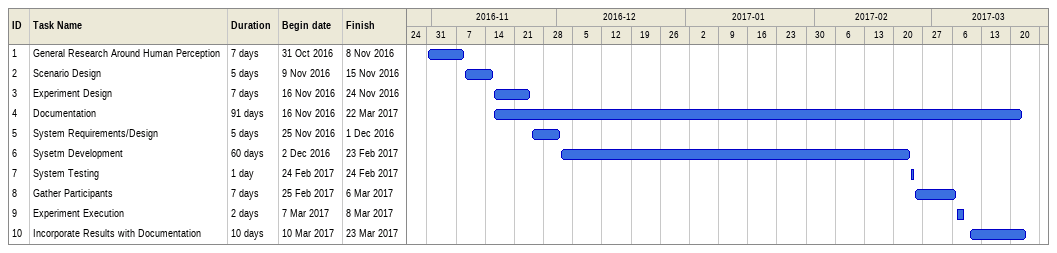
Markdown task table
| ID | Task | Duration | Start | Finish |
|---|---|---|---|---|
| 1 | General Research Around Human Perception | 7d | 2016-10-31 | 2016-11-08 |
| 2 | Scenario Design | 5d | 2016-11-09 | 2016-11-15 |
| 3 | Experiment Design | 7d | 2016-11-16 | 2016-11-24 |
| 4 | Documentation | 91d | 2016-11-16 | 2017-03-22 |
| 5 | System Requirements/Design | 5d | 2016-11-25 | 2016-12-01 |
| 6 | Sysetm Development | 60d | 2016-12-02 | 2017-02-23 |
| 7 | System Testing | 1d | 2017-02-24 | 2017-02-24 |
| 8 | Gather Participants | 7d | 2017-02-25 | 2017-03-06 |
| 9 | Experiment Execution | 2d | 2017-03-07 | 2017-03-08 |
| 10 | Incorporate Results with Documentation | 10d | 2017-03-10 | 2017-03-23 |
